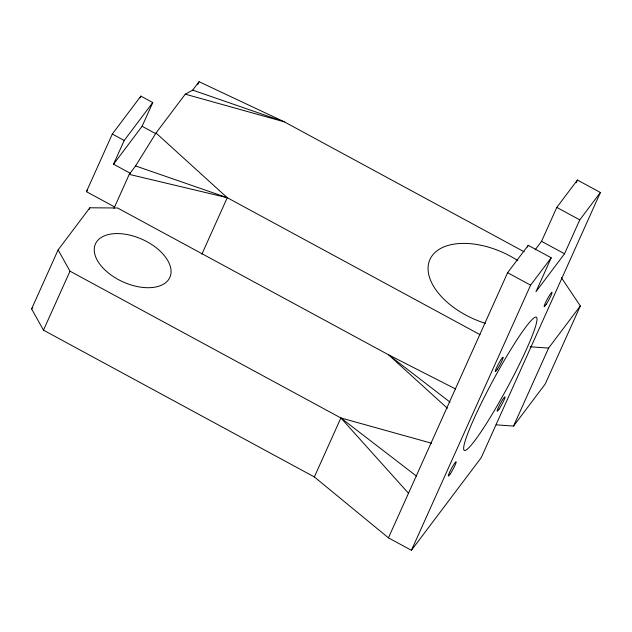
<?xml version="1.0" encoding="UTF-8"?>
<svg xmlns="http://www.w3.org/2000/svg" width="632" height="632" viewBox="0 0 632 632"><rect width="100%" height="100%" fill="white"/><g stroke="black" fill="none" stroke-linecap="round" stroke-linejoin="round"><path stroke-width="0.95" d="M535.146 249.83L541.553 241.321L556.792 207.415L577.419 180.033L600.4 192.491L481.244 457.623L411.432 550.298L388.451 537.848L314.357 476.947L43.482 330.173L31.6 308.906L58.112 249.917L89.847 207.786L117.591 207.991L388.467 354.757L455.625 389.02M114.487 206.877L86.418 191.67L112.322 134.031L140.881 96.119L152.77 102.558L142.105 126.297L113.547 164.209L130.571 173.429M89.041 209.579L89.847 207.786M140.075 97.921L140.881 96.119M113.547 164.209L124.212 140.47L152.77 102.558M43.482 330.173L69.994 271.183L58.112 249.917M113.942 208.402L129.236 174.377L135.58 165.947L156.017 133.004L185.279 94.168L192.697 90.123L199.048 81.702L284.329 121.85L524.197 251.812M197.84 84.388L199.048 81.702M201.877 254.167L227.259 197.698L156.017 133.004M314.357 476.947L340.869 417.95L431.53 443.206M388.451 537.848L507.607 272.708L528.234 245.327L551.215 257.785L535.976 291.684L564.534 253.772L579.773 219.873L600.4 192.491M527.428 247.112L528.234 245.327M576.202 182.735L577.419 180.033M411.432 550.298L530.588 285.166L551.215 257.785M496.12 424.83L513.547 426.063L548.592 348.082L580.318 305.951L561.334 277.614M580.318 305.951L545.274 383.932L513.547 426.063M86.418 191.67L87.587 190.121M31.6 308.906L32.777 307.35M530.201 346.786L548.592 348.082M129.236 174.377L227.259 197.698L480.067 334.683M185.279 94.168L284.329 121.85L192.697 90.123M135.58 165.947L227.259 197.698M556.792 207.415L579.773 219.873M541.553 241.321L564.534 253.772M507.607 272.708L530.588 285.166M142.105 126.297L155.725 133.676M112.322 134.031L124.212 140.47M69.994 271.183L340.869 417.95L416.472 476.117M450.039 402.142L388.467 354.757L447.345 408.233M340.869 417.95L408.485 493.26M485.368 323.315A63.453 36.301 24.2 0 1 430.447 258.456A63.453 36.301 24.2 0 1 517.782 260.637M102.455 267.399A40.788 23.337 24.2 0 0 168.317 279.968A40.788 23.337 24.2 0 0 127.19 234.567A40.788 23.337 24.2 0 0 102.455 267.399M482.556 429.531A75.69 7.995 -61.6 0 0 537.01 319.034A75.69 7.995 -61.6 0 0 481.268 403.263A75.69 7.995 -61.6 0 0 482.556 429.531M546.182 304.395A8.161 0.861 -61.6 0 0 552.052 292.49A8.161 0.861 -61.6 0 0 546.04 301.567A8.161 0.861 -61.6 0 0 546.182 304.395M497.313 369.27A8.161 0.861 -61.6 0 0 503.183 357.357A8.161 0.861 -61.6 0 0 497.179 366.442A8.161 0.861 -61.6 0 0 497.313 369.27M450.316 473.842A8.161 0.861 -61.6 0 0 456.186 461.937A8.161 0.861 -61.6 0 0 450.182 471.014A8.161 0.861 -61.6 0 0 450.316 473.842M499.185 408.967A8.161 0.861 -61.6 0 0 505.055 397.062A8.161 0.861 -61.6 0 0 499.043 406.139A8.161 0.861 -61.6 0 0 499.185 408.967"/></g></svg>
